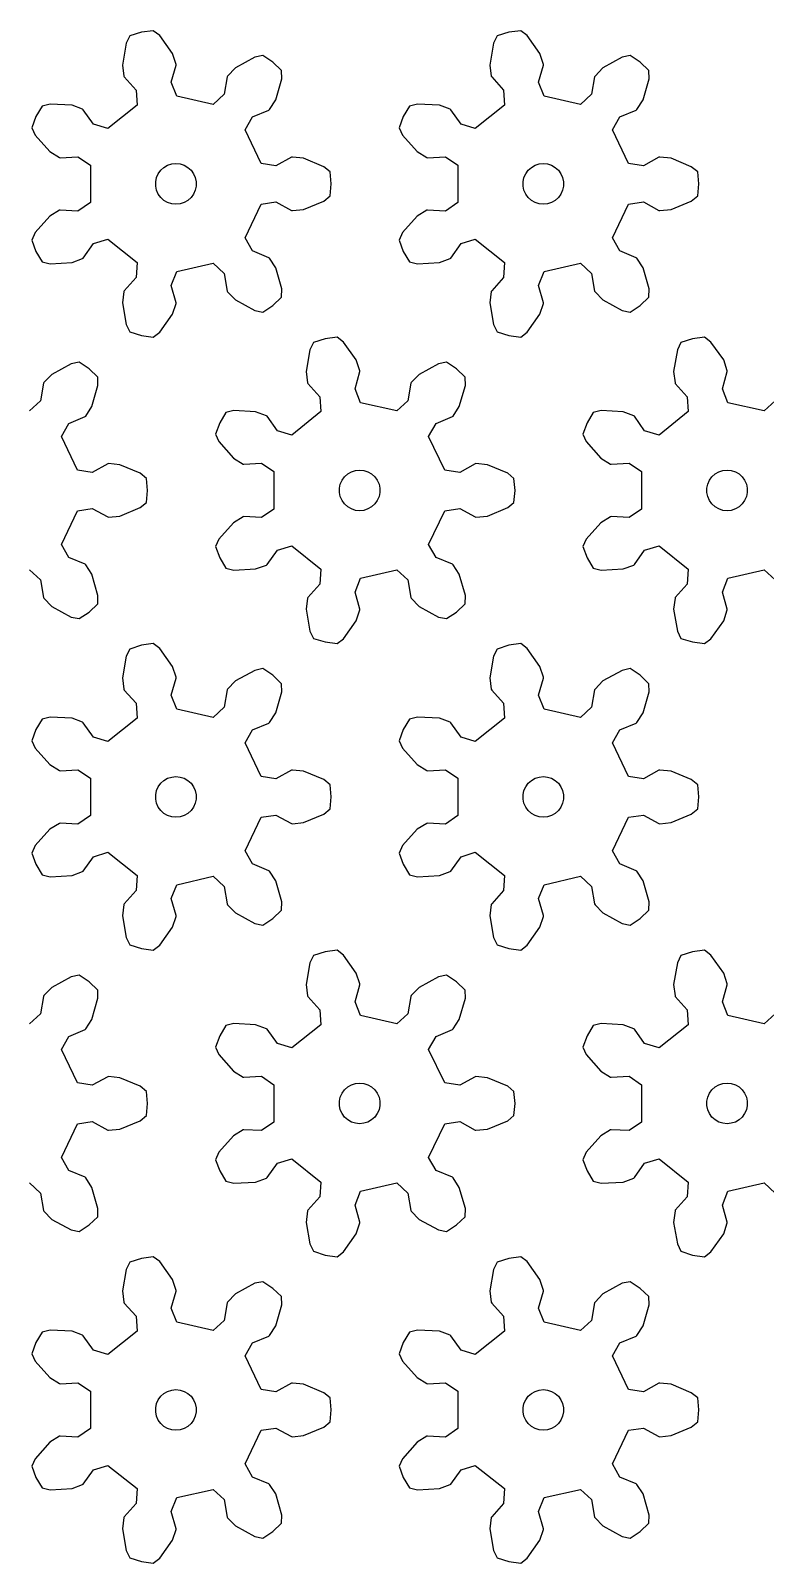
# Model space of a CAD drawing. Extents: x 0 to 212, y 0 to 226.
# Drawn here: x 94.8 to 148.9, y 113 to 225.8 of the extents above; entities that cross this region are included whole.
import ezdxf

# ---------------------------------------------------------------- set-up
doc = ezdxf.new("R2010")
doc.units = 0

msp = doc.modelspace()

# ---------------------------------------------------------------- linework, layer by layer
for p, q in [((103.8, 225.82), (102.92, 225.7)), ((104.28, 225.46), (103.8, 225.82)), ((130.9, 225.82), (130.02, 225.7)), ((131.38, 225.46), (130.9, 225.82)), ((101.8, 224.89), (101.53, 223.29)), ((102.08, 225.43), (101.8, 224.89)), ((102.92, 225.7), (102.08, 225.43)), ((105.22, 224.14), (104.28, 225.46)), ((128.9, 224.89), (128.62, 223.29)), ((129.17, 225.43), (128.9, 224.89)), ((130.02, 225.7), (129.17, 225.43)), ((132.32, 224.14), (131.38, 225.46)), ((105.49, 223.34), (105.22, 224.14)), ((111.28, 223.86), (109.86, 223.08)), ((111.87, 223.98), (111.28, 223.86)), ((112.62, 223.49), (111.87, 223.98)), ((113.26, 222.88), (112.62, 223.49)), ((132.58, 223.34), (132.32, 224.14)), ((138.38, 223.86), (136.96, 223.08)), ((138.97, 223.98), (138.38, 223.86)), ((139.71, 223.49), (138.97, 223.98)), ((140.35, 222.88), (139.71, 223.49)), ((101.53, 223.29), (101.64, 222.46)), ((101.64, 222.46), (101.66, 222.41)), ((101.66, 222.41), (102.53, 221.43)), ((105.13, 222.02), (105.49, 223.28)), ((105.49, 223.28), (105.49, 223.34)), ((109.25, 222.42), (109.03, 221.13)), ((109.28, 222.47), (109.25, 222.42)), ((109.86, 223.08), (109.28, 222.47)), ((113.27, 222.27), (113.26, 222.88)), ((128.62, 223.29), (128.73, 222.46)), ((128.73, 222.46), (128.76, 222.41)), ((128.76, 222.41), (129.63, 221.43)), ((132.22, 222.02), (132.58, 223.28)), ((132.58, 223.28), (132.58, 223.34)), ((136.35, 222.42), (136.13, 221.13)), ((136.38, 222.47), (136.35, 222.42)), ((136.96, 223.08), (136.38, 222.47)), ((140.37, 222.27), (140.35, 222.88)), ((102.53, 221.43), (102.61, 220.33)), ((105.54, 221), (105.13, 222.02)), ((112.83, 220.72), (113.27, 222.27)), ((129.63, 221.43), (129.71, 220.33)), ((132.63, 221), (132.22, 222.02)), ((139.92, 220.72), (140.37, 222.27)), ((95.6, 220.27), (95.15, 219.5)), ((96.19, 220.41), (95.6, 220.27)), ((97.81, 220.33), (96.19, 220.41)), ((98.59, 220.04), (97.81, 220.33)), ((102.61, 220.33), (100.46, 218.61)), ((108.22, 220.38), (105.54, 221)), ((109.03, 221.13), (108.22, 220.38)), ((112.37, 220.01), (112.83, 220.72)), ((122.7, 220.27), (122.24, 219.5)), ((123.28, 220.41), (122.7, 220.27)), ((124.9, 220.33), (123.28, 220.41)), ((125.69, 220.04), (124.9, 220.33)), ((129.71, 220.33), (127.55, 218.61)), ((135.31, 220.38), (132.63, 221)), ((136.13, 221.13), (135.31, 220.38)), ((139.46, 220.01), (139.92, 220.72)), ((95.15, 219.5), (94.84, 218.67)), ((98.64, 220), (98.59, 220.04)), ((99.4, 218.93), (98.64, 220)), ((100.46, 218.61), (99.4, 218.93)), ((110.57, 218.51), (111.11, 219.47)), ((111.11, 219.47), (112.32, 219.97)), ((112.32, 219.97), (112.37, 220.01)), ((122.24, 219.5), (121.93, 218.67)), ((125.74, 220), (125.69, 220.04)), ((126.5, 218.93), (125.74, 220)), ((127.55, 218.61), (126.5, 218.93)), ((137.66, 218.51), (138.21, 219.47)), ((138.21, 219.47), (139.42, 219.97)), ((139.42, 219.97), (139.46, 220.01)), ((94.84, 218.67), (95.09, 218.12)), ((95.09, 218.12), (96.16, 216.91)), ((111.76, 216.03), (110.57, 218.51)), ((121.93, 218.67), (122.18, 218.12)), ((122.18, 218.12), (123.26, 216.91)), ((138.86, 216.03), (137.66, 218.51)), ((96.16, 216.91), (96.88, 216.48)), ((123.26, 216.91), (123.98, 216.48)), ((96.88, 216.48), (96.94, 216.46)), ((96.94, 216.46), (98.24, 216.53)), ((98.24, 216.53), (99.16, 215.91)), ((99.16, 215.91), (99.16, 213.16)), ((104.36, 215.54), (104.59, 215.75)), ((104.59, 215.75), (104.86, 215.9)), ((104.86, 215.9), (105.16, 216)), ((105.16, 216), (105.47, 216.03)), ((105.47, 216.03), (105.78, 216)), ((105.78, 216), (106.08, 215.9)), ((106.08, 215.9), (106.35, 215.75)), ((106.35, 215.75), (106.59, 215.54)), ((112.85, 215.86), (111.76, 216.03)), ((114, 216.49), (112.85, 215.86)), ((114.06, 216.51), (114, 216.49)), ((114.89, 216.43), (114.06, 216.51)), ((116.39, 215.8), (114.89, 216.43)), ((116.85, 215.42), (116.39, 215.8)), ((123.98, 216.48), (124.03, 216.46)), ((124.03, 216.46), (125.34, 216.53)), ((125.34, 216.53), (126.25, 215.91)), ((126.25, 215.91), (126.25, 213.16)), ((131.45, 215.54), (131.69, 215.75)), ((131.69, 215.75), (131.96, 215.9)), ((131.96, 215.9), (132.26, 216)), ((132.26, 216), (132.57, 216.03)), ((132.57, 216.03), (132.88, 216)), ((132.88, 216), (133.18, 215.9)), ((133.18, 215.9), (133.45, 215.75)), ((133.45, 215.75), (133.68, 215.54)), ((139.95, 215.86), (138.86, 216.03)), ((141.09, 216.49), (139.95, 215.86)), ((141.15, 216.51), (141.09, 216.49)), ((141.99, 216.43), (141.15, 216.51)), ((143.48, 215.8), (141.99, 216.43)), ((143.95, 215.42), (143.48, 215.8)), ((103.98, 214.69), (104.05, 215)), ((103.98, 214.37), (103.98, 214.69)), ((104.05, 215), (104.17, 215.28)), ((104.17, 215.28), (104.36, 215.54)), ((106.59, 215.54), (106.77, 215.28)), ((106.77, 215.28), (106.9, 215)), ((106.9, 215), (106.96, 214.69)), ((106.96, 214.69), (106.96, 214.37)), ((116.93, 214.53), (116.85, 215.42)), ((116.85, 213.65), (116.93, 214.53)), ((131.08, 214.69), (131.14, 215)), ((131.08, 214.37), (131.08, 214.69)), ((131.14, 215), (131.27, 215.28)), ((131.27, 215.28), (131.45, 215.54)), ((133.68, 215.54), (133.87, 215.28)), ((133.87, 215.28), (133.99, 215)), ((133.99, 215), (134.06, 214.69)), ((134.06, 214.69), (134.06, 214.37)), ((144.03, 214.53), (143.95, 215.42)), ((143.95, 213.65), (144.03, 214.53)), ((104.05, 214.07), (103.98, 214.37)), ((104.17, 213.78), (104.05, 214.07)), ((104.36, 213.53), (104.17, 213.78)), ((104.59, 213.32), (104.36, 213.53)), ((104.86, 213.16), (104.59, 213.32)), ((106.35, 213.32), (106.08, 213.16)), ((106.59, 213.53), (106.35, 213.32)), ((106.77, 213.78), (106.59, 213.53)), ((106.9, 214.07), (106.77, 213.78)), ((106.96, 214.37), (106.9, 214.07)), ((116.39, 213.26), (116.85, 213.65)), ((131.14, 214.07), (131.08, 214.37)), ((131.27, 213.78), (131.14, 214.07)), ((131.45, 213.53), (131.27, 213.78)), ((131.69, 213.32), (131.45, 213.53)), ((131.96, 213.16), (131.69, 213.32)), ((133.45, 213.32), (133.18, 213.16)), ((133.68, 213.53), (133.45, 213.32)), ((133.87, 213.78), (133.68, 213.53)), ((133.99, 214.07), (133.87, 213.78)), ((134.06, 214.37), (133.99, 214.07)), ((143.48, 213.26), (143.95, 213.65)), ((96.88, 212.59), (96.16, 212.15)), ((96.94, 212.6), (96.88, 212.59)), ((98.24, 212.53), (96.94, 212.6)), ((99.16, 213.16), (98.24, 212.53)), ((105.16, 213.06), (104.86, 213.16)), ((105.47, 213.03), (105.16, 213.06)), ((105.78, 213.06), (105.47, 213.03)), ((106.08, 213.16), (105.78, 213.06)), ((110.57, 210.55), (111.76, 213.03)), ((111.76, 213.03), (112.85, 213.2)), ((112.85, 213.2), (114, 212.57)), ((114, 212.57), (114.06, 212.56)), ((114.06, 212.56), (114.89, 212.64)), ((114.89, 212.64), (116.39, 213.26)), ((123.98, 212.59), (123.26, 212.15)), ((124.03, 212.6), (123.98, 212.59)), ((125.34, 212.53), (124.03, 212.6)), ((126.25, 213.16), (125.34, 212.53)), ((132.26, 213.06), (131.96, 213.16)), ((132.57, 213.03), (132.26, 213.06)), ((132.88, 213.06), (132.57, 213.03)), ((133.18, 213.16), (132.88, 213.06)), ((137.66, 210.55), (138.86, 213.03)), ((138.86, 213.03), (139.95, 213.2)), ((139.95, 213.2), (141.09, 212.57)), ((141.09, 212.57), (141.15, 212.56)), ((141.15, 212.56), (141.99, 212.64)), ((141.99, 212.64), (143.48, 213.26)), ((96.16, 212.15), (95.09, 210.94)), ((123.26, 212.15), (122.18, 210.94)), ((95.09, 210.94), (94.84, 210.39)), ((94.84, 210.39), (95.15, 209.56)), ((98.64, 209.06), (99.4, 210.13)), ((99.4, 210.13), (100.46, 210.45)), ((100.46, 210.45), (102.61, 208.74)), ((111.11, 209.59), (110.57, 210.55)), ((122.18, 210.94), (121.93, 210.39)), ((121.93, 210.39), (122.24, 209.56)), ((125.74, 209.06), (126.5, 210.13)), ((126.5, 210.13), (127.55, 210.45)), ((127.55, 210.45), (129.71, 208.74)), ((138.21, 209.59), (137.66, 210.55)), ((95.15, 209.56), (95.6, 208.8)), ((95.6, 208.8), (96.19, 208.65)), ((97.81, 208.74), (98.59, 209.03)), ((98.59, 209.03), (98.64, 209.06)), ((112.32, 209.09), (111.11, 209.59)), ((112.37, 209.05), (112.32, 209.09)), ((112.83, 208.35), (112.37, 209.05)), ((122.24, 209.56), (122.7, 208.8)), ((122.7, 208.8), (123.28, 208.65)), ((124.9, 208.74), (125.69, 209.03)), ((125.69, 209.03), (125.74, 209.06)), ((139.42, 209.09), (138.21, 209.59)), ((139.46, 209.05), (139.42, 209.09)), ((139.92, 208.35), (139.46, 209.05)), ((96.19, 208.65), (97.81, 208.74)), ((102.61, 208.74), (102.53, 207.63)), ((105.13, 207.04), (105.54, 208.07)), ((105.54, 208.07), (108.22, 208.68)), ((108.22, 208.68), (109.03, 207.93)), ((109.03, 207.93), (109.25, 206.64)), ((113.27, 206.79), (112.83, 208.35)), ((123.28, 208.65), (124.9, 208.74)), ((129.71, 208.74), (129.63, 207.63)), ((132.22, 207.04), (132.63, 208.07)), ((132.63, 208.07), (135.31, 208.68)), ((135.31, 208.68), (136.13, 207.93)), ((136.13, 207.93), (136.35, 206.64)), ((140.37, 206.79), (139.92, 208.35)), ((101.64, 206.6), (101.53, 205.77)), ((101.66, 206.66), (101.64, 206.6)), ((102.53, 207.63), (101.66, 206.66)), ((105.49, 205.78), (105.13, 207.04)), ((109.25, 206.64), (109.28, 206.59)), ((109.28, 206.59), (109.86, 205.99)), ((113.26, 206.19), (113.27, 206.79)), ((128.73, 206.6), (128.62, 205.77)), ((128.76, 206.66), (128.73, 206.6)), ((129.63, 207.63), (128.76, 206.66)), ((132.58, 205.78), (132.22, 207.04)), ((136.35, 206.64), (136.38, 206.59)), ((136.38, 206.59), (136.96, 205.99)), ((140.35, 206.19), (140.37, 206.79)), ((101.53, 205.77), (101.8, 204.17)), ((105.22, 204.93), (105.49, 205.72)), ((105.49, 205.72), (105.49, 205.78)), ((109.86, 205.99), (111.28, 205.21)), ((111.87, 205.08), (112.62, 205.57)), ((112.62, 205.57), (113.26, 206.19)), ((128.62, 205.77), (128.9, 204.17)), ((132.32, 204.93), (132.58, 205.72)), ((132.58, 205.72), (132.58, 205.78)), ((136.96, 205.99), (138.38, 205.21)), ((138.97, 205.08), (139.71, 205.57)), ((139.71, 205.57), (140.35, 206.19)), ((104.28, 203.61), (105.22, 204.93)), ((111.28, 205.21), (111.87, 205.08)), ((131.38, 203.61), (132.32, 204.93)), ((138.38, 205.21), (138.97, 205.08)), ((101.8, 204.17), (102.08, 203.63)), ((102.08, 203.63), (102.92, 203.36)), ((102.92, 203.36), (103.8, 203.24)), ((103.8, 203.24), (104.28, 203.61)), ((117.35, 203.24), (116.47, 203.12)), ((117.83, 202.87), (117.35, 203.24)), ((128.9, 204.17), (129.17, 203.63)), ((129.17, 203.63), (130.02, 203.36)), ((130.02, 203.36), (130.9, 203.24)), ((130.9, 203.24), (131.38, 203.61)), ((144.45, 203.24), (143.57, 203.12)), ((144.93, 202.87), (144.45, 203.24)), ((115.35, 202.31), (115.08, 200.71)), ((115.62, 202.85), (115.35, 202.31)), ((116.47, 203.12), (115.62, 202.85)), ((118.77, 201.56), (117.83, 202.87)), ((142.45, 202.31), (142.17, 200.71)), ((142.72, 202.85), (142.45, 202.31)), ((143.57, 203.12), (142.72, 202.85)), ((145.87, 201.56), (144.93, 202.87)), ((97.74, 201.28), (96.32, 200.5)), ((98.33, 201.4), (97.74, 201.28)), ((99.07, 200.91), (98.33, 201.4)), ((99.71, 200.29), (99.07, 200.91)), ((119.03, 200.76), (118.77, 201.56)), ((124.83, 201.28), (123.41, 200.5)), ((125.42, 201.4), (124.83, 201.28)), ((126.16, 200.91), (125.42, 201.4)), ((126.81, 200.29), (126.16, 200.91)), ((146.13, 200.76), (145.87, 201.56)), ((95.7, 199.84), (95.48, 198.55)), ((95.73, 199.89), (95.7, 199.84)), ((96.32, 200.5), (95.73, 199.89)), ((99.72, 199.69), (99.71, 200.29)), ((115.08, 200.71), (115.18, 199.88)), ((115.18, 199.88), (115.21, 199.82)), ((115.21, 199.82), (116.08, 198.85)), ((118.68, 199.44), (119.04, 200.7)), ((119.04, 200.7), (119.03, 200.76)), ((122.8, 199.84), (122.58, 198.55)), ((122.83, 199.89), (122.8, 199.84)), ((123.41, 200.5), (122.83, 199.89)), ((126.82, 199.69), (126.81, 200.29)), ((142.17, 200.71), (142.28, 199.88)), ((142.28, 199.88), (142.3, 199.82)), ((142.3, 199.82), (143.17, 198.85)), ((145.77, 199.44), (146.13, 200.7)), ((146.13, 200.7), (146.13, 200.76)), ((99.28, 198.13), (99.72, 199.69)), ((116.08, 198.85), (116.16, 197.75)), ((119.08, 198.41), (118.68, 199.44)), ((126.37, 198.13), (126.82, 199.69)), ((143.17, 198.85), (143.25, 197.75)), ((146.18, 198.41), (145.77, 199.44)), ((95.48, 198.55), (94.67, 197.8)), ((98.82, 197.43), (99.28, 198.13)), ((109.15, 197.68), (108.7, 196.92)), ((109.74, 197.83), (109.15, 197.68)), ((111.35, 197.74), (109.74, 197.83)), ((112.14, 197.45), (111.35, 197.74)), ((116.16, 197.75), (114.01, 196.03)), ((121.77, 197.8), (119.08, 198.41)), ((122.58, 198.55), (121.77, 197.8)), ((125.92, 197.43), (126.37, 198.13)), ((136.25, 197.68), (135.79, 196.92)), ((136.83, 197.83), (136.25, 197.68)), ((138.45, 197.74), (136.83, 197.83)), ((139.24, 197.45), (138.45, 197.74)), ((143.25, 197.75), (141.1, 196.03)), ((148.86, 197.8), (146.18, 198.41)), ((149.67, 198.55), (148.86, 197.8)), ((97.02, 195.93), (97.57, 196.89)), ((97.57, 196.89), (98.77, 197.39)), ((98.77, 197.39), (98.82, 197.43)), ((108.7, 196.92), (108.38, 196.09)), ((112.19, 197.42), (112.14, 197.45)), ((112.95, 196.35), (112.19, 197.42)), ((124.11, 195.93), (124.66, 196.89)), ((124.66, 196.89), (125.87, 197.39)), ((125.87, 197.39), (125.92, 197.43)), ((135.79, 196.92), (135.48, 196.09)), ((139.29, 197.42), (139.24, 197.45)), ((140.04, 196.35), (139.29, 197.42)), ((98.21, 193.45), (97.02, 195.93)), ((108.38, 196.09), (108.63, 195.54)), ((108.63, 195.54), (109.71, 194.33)), ((114.01, 196.03), (112.95, 196.35)), ((125.31, 193.45), (124.11, 195.93)), ((135.48, 196.09), (135.73, 195.54)), ((135.73, 195.54), (136.81, 194.33)), ((141.1, 196.03), (140.04, 196.35)), ((109.71, 194.33), (110.43, 193.89)), ((136.81, 194.33), (137.52, 193.89)), ((99.3, 193.28), (98.21, 193.45)), ((100.45, 193.91), (99.3, 193.28)), ((100.51, 193.92), (100.45, 193.91)), ((101.34, 193.84), (100.51, 193.92)), ((102.84, 193.22), (101.34, 193.84)), ((103.3, 192.83), (102.84, 193.22)), ((110.43, 193.89), (110.49, 193.88)), ((110.49, 193.88), (111.79, 193.95)), ((111.79, 193.95), (112.7, 193.33)), ((112.7, 193.33), (112.7, 190.57)), ((117.9, 192.95), (118.14, 193.16)), ((118.14, 193.16), (118.41, 193.32)), ((118.41, 193.32), (118.71, 193.42)), ((118.71, 193.42), (119.02, 193.45)), ((119.02, 193.45), (119.33, 193.42)), ((119.33, 193.42), (119.63, 193.32)), ((119.63, 193.32), (119.9, 193.16)), ((119.9, 193.16), (120.13, 192.95)), ((126.4, 193.28), (125.31, 193.45)), ((127.55, 193.91), (126.4, 193.28)), ((127.6, 193.92), (127.55, 193.91)), ((128.44, 193.84), (127.6, 193.92)), ((129.94, 193.22), (128.44, 193.84)), ((130.4, 192.83), (129.94, 193.22)), ((137.52, 193.89), (137.58, 193.88)), ((137.58, 193.88), (138.89, 193.95)), ((138.89, 193.95), (139.8, 193.33)), ((139.8, 193.33), (139.8, 190.57)), ((145, 192.95), (145.23, 193.16)), ((145.23, 193.16), (145.51, 193.32)), ((145.51, 193.32), (145.8, 193.42)), ((145.8, 193.42), (146.12, 193.45)), ((146.12, 193.45), (146.43, 193.42)), ((146.43, 193.42), (146.73, 193.32)), ((146.73, 193.32), (147, 193.16)), ((147, 193.16), (147.23, 192.95)), ((103.38, 191.95), (103.3, 192.83)), ((103.3, 191.06), (103.38, 191.95)), ((117.53, 192.11), (117.59, 192.41)), ((117.53, 191.79), (117.53, 192.11)), ((117.59, 192.41), (117.72, 192.7)), ((117.72, 192.7), (117.9, 192.95)), ((120.13, 192.95), (120.32, 192.7)), ((120.32, 192.7), (120.45, 192.41)), ((120.45, 192.41), (120.51, 192.11)), ((120.51, 192.11), (120.51, 191.79)), ((130.48, 191.95), (130.4, 192.83)), ((130.4, 191.06), (130.48, 191.95)), ((144.62, 192.11), (144.69, 192.41)), ((144.62, 191.79), (144.62, 192.11)), ((144.69, 192.41), (144.82, 192.7)), ((144.82, 192.7), (145, 192.95)), ((147.23, 192.95), (147.41, 192.7)), ((147.41, 192.7), (147.54, 192.41)), ((147.54, 192.41), (147.61, 192.11)), ((147.61, 192.11), (147.61, 191.79)), ((102.84, 190.68), (103.3, 191.06)), ((117.59, 191.49), (117.53, 191.79)), ((117.72, 191.2), (117.59, 191.49)), ((117.9, 190.95), (117.72, 191.2)), ((118.14, 190.74), (117.9, 190.95)), ((118.41, 190.58), (118.14, 190.74)), ((119.9, 190.74), (119.63, 190.58)), ((120.13, 190.95), (119.9, 190.74)), ((120.32, 191.2), (120.13, 190.95)), ((120.45, 191.49), (120.32, 191.2)), ((120.51, 191.79), (120.45, 191.49)), ((129.94, 190.68), (130.4, 191.06)), ((144.69, 191.49), (144.62, 191.79)), ((144.82, 191.2), (144.69, 191.49)), ((145, 190.95), (144.82, 191.2)), ((145.23, 190.74), (145, 190.95)), ((145.51, 190.58), (145.23, 190.74)), ((147, 190.74), (146.73, 190.58)), ((147.23, 190.95), (147, 190.74)), ((147.41, 191.2), (147.23, 190.95)), ((147.54, 191.49), (147.41, 191.2)), ((147.61, 191.79), (147.54, 191.49)), ((97.02, 187.97), (98.21, 190.45)), ((98.21, 190.45), (99.3, 190.62)), ((99.3, 190.62), (100.45, 189.99)), ((100.45, 189.99), (100.51, 189.97)), ((100.51, 189.97), (101.34, 190.05)), ((101.34, 190.05), (102.84, 190.68)), ((110.43, 190), (109.71, 189.57)), ((110.49, 190.02), (110.43, 190)), ((111.79, 189.95), (110.49, 190.02)), ((112.7, 190.57), (111.79, 189.95)), ((118.71, 190.48), (118.41, 190.58)), ((119.02, 190.45), (118.71, 190.48)), ((119.33, 190.48), (119.02, 190.45)), ((119.63, 190.58), (119.33, 190.48)), ((124.11, 187.97), (125.31, 190.45)), ((125.31, 190.45), (126.4, 190.62)), ((126.4, 190.62), (127.55, 189.99)), ((127.55, 189.99), (127.6, 189.97)), ((127.6, 189.97), (128.44, 190.05)), ((128.44, 190.05), (129.94, 190.68)), ((137.52, 190), (136.81, 189.57)), ((137.58, 190.02), (137.52, 190)), ((138.89, 189.95), (137.58, 190.02)), ((139.8, 190.57), (138.89, 189.95)), ((145.8, 190.48), (145.51, 190.58)), ((146.12, 190.45), (145.8, 190.48)), ((146.43, 190.48), (146.12, 190.45)), ((146.73, 190.58), (146.43, 190.48)), ((109.71, 189.57), (108.63, 188.36)), ((136.81, 189.57), (135.73, 188.36)), ((97.57, 187.01), (97.02, 187.97)), ((108.63, 188.36), (108.38, 187.81)), ((108.38, 187.81), (108.7, 186.98)), ((112.19, 186.48), (112.95, 187.55)), ((112.95, 187.55), (114.01, 187.87)), ((114.01, 187.87), (116.16, 186.15)), ((124.66, 187.01), (124.11, 187.97)), ((135.73, 188.36), (135.48, 187.81)), ((135.48, 187.81), (135.79, 186.98)), ((139.29, 186.48), (140.04, 187.55)), ((140.04, 187.55), (141.1, 187.87)), ((141.1, 187.87), (143.25, 186.15)), ((98.77, 186.51), (97.57, 187.01)), ((98.82, 186.47), (98.77, 186.51)), ((99.28, 185.77), (98.82, 186.47)), ((108.7, 186.98), (109.15, 186.21)), ((109.15, 186.21), (109.74, 186.07)), ((111.35, 186.16), (112.14, 186.45)), ((112.14, 186.45), (112.19, 186.48)), ((125.87, 186.51), (124.66, 187.01)), ((125.92, 186.47), (125.87, 186.51)), ((126.37, 185.77), (125.92, 186.47)), ((135.79, 186.98), (136.25, 186.21)), ((136.25, 186.21), (136.83, 186.07)), ((138.45, 186.16), (139.24, 186.45)), ((139.24, 186.45), (139.29, 186.48)), ((94.67, 186.1), (95.48, 185.35)), ((95.48, 185.35), (95.7, 184.06)), ((99.72, 184.21), (99.28, 185.77)), ((109.74, 186.07), (111.35, 186.16)), ((116.16, 186.15), (116.08, 185.05)), ((118.68, 184.46), (119.08, 185.49)), ((119.08, 185.49), (121.77, 186.1)), ((121.77, 186.1), (122.58, 185.35)), ((122.58, 185.35), (122.8, 184.06)), ((126.82, 184.21), (126.37, 185.77)), ((136.83, 186.07), (138.45, 186.16)), ((143.25, 186.15), (143.17, 185.05)), ((145.77, 184.46), (146.18, 185.49)), ((146.18, 185.49), (148.86, 186.1)), ((148.86, 186.1), (149.67, 185.35)), ((95.7, 184.06), (95.73, 184.01)), ((95.73, 184.01), (96.32, 183.4)), ((99.71, 183.6), (99.72, 184.21)), ((115.18, 184.02), (115.08, 183.19)), ((115.21, 184.07), (115.18, 184.02)), ((116.08, 185.05), (115.21, 184.07)), ((119.04, 183.2), (118.68, 184.46)), ((122.8, 184.06), (122.83, 184.01)), ((122.83, 184.01), (123.41, 183.4)), ((126.81, 183.6), (126.82, 184.21)), ((142.28, 184.02), (142.17, 183.19)), ((142.3, 184.07), (142.28, 184.02)), ((143.17, 185.05), (142.3, 184.07)), ((146.13, 183.2), (145.77, 184.46)), ((96.32, 183.4), (97.74, 182.62)), ((98.33, 182.5), (99.07, 182.99)), ((99.07, 182.99), (99.71, 183.6)), ((115.08, 183.19), (115.35, 181.59)), ((118.77, 182.34), (119.03, 183.14)), ((119.03, 183.14), (119.04, 183.2)), ((123.41, 183.4), (124.83, 182.62)), ((125.42, 182.5), (126.16, 182.99)), ((126.16, 182.99), (126.81, 183.6)), ((142.17, 183.19), (142.45, 181.59)), ((145.87, 182.34), (146.13, 183.14)), ((146.13, 183.14), (146.13, 183.2)), ((97.74, 182.62), (98.33, 182.5)), ((117.83, 181.02), (118.77, 182.34)), ((124.83, 182.62), (125.42, 182.5)), ((144.93, 181.02), (145.87, 182.34)), ((103.8, 180.66), (102.92, 180.54)), ((104.28, 180.29), (103.8, 180.66)), ((115.35, 181.59), (115.62, 181.05)), ((115.62, 181.05), (116.47, 180.78)), ((116.47, 180.78), (117.35, 180.66)), ((117.35, 180.66), (117.83, 181.02)), ((130.9, 180.66), (130.02, 180.54)), ((131.38, 180.29), (130.9, 180.66)), ((142.45, 181.59), (142.72, 181.05)), ((142.72, 181.05), (143.57, 180.78)), ((143.57, 180.78), (144.45, 180.66)), ((144.45, 180.66), (144.93, 181.02)), ((101.8, 179.73), (101.53, 178.13)), ((102.08, 180.26), (101.8, 179.73)), ((102.92, 180.54), (102.08, 180.26)), ((105.22, 178.97), (104.28, 180.29)), ((128.9, 179.73), (128.62, 178.13)), ((129.17, 180.26), (128.9, 179.73)), ((130.02, 180.54), (129.17, 180.26)), ((132.32, 178.97), (131.38, 180.29)), ((105.49, 178.18), (105.22, 178.97)), ((111.28, 178.69), (109.86, 177.91)), ((111.87, 178.82), (111.28, 178.69)), ((112.62, 178.33), (111.87, 178.82)), ((113.26, 177.71), (112.62, 178.33)), ((132.58, 178.18), (132.32, 178.97)), ((138.38, 178.69), (136.96, 177.91)), ((138.97, 178.82), (138.38, 178.69)), ((139.71, 178.33), (138.97, 178.82)), ((140.35, 177.71), (139.71, 178.33)), ((101.53, 178.13), (101.64, 177.3)), ((101.64, 177.3), (101.66, 177.24)), ((101.66, 177.24), (102.53, 176.27)), ((105.13, 176.86), (105.49, 178.12)), ((105.49, 178.12), (105.49, 178.18)), ((109.25, 177.26), (109.03, 175.97)), ((109.28, 177.31), (109.25, 177.26)), ((109.86, 177.91), (109.28, 177.31)), ((113.27, 177.11), (113.26, 177.71)), ((128.62, 178.13), (128.73, 177.3)), ((128.73, 177.3), (128.76, 177.24)), ((128.76, 177.24), (129.63, 176.27)), ((132.22, 176.86), (132.58, 178.12)), ((132.58, 178.12), (132.58, 178.18)), ((136.35, 177.26), (136.13, 175.97)), ((136.38, 177.31), (136.35, 177.26)), ((136.96, 177.91), (136.38, 177.31)), ((140.37, 177.11), (140.35, 177.71)), ((102.53, 176.27), (102.61, 175.16)), ((105.54, 175.83), (105.13, 176.86)), ((112.83, 175.55), (113.27, 177.11)), ((129.63, 176.27), (129.71, 175.16)), ((132.63, 175.83), (132.22, 176.86)), ((139.92, 175.55), (140.37, 177.11)), ((95.6, 175.1), (95.15, 174.34)), ((96.19, 175.25), (95.6, 175.1)), ((97.81, 175.16), (96.19, 175.25)), ((98.59, 174.87), (97.81, 175.16)), ((102.61, 175.16), (100.46, 173.45)), ((108.22, 175.22), (105.54, 175.83)), ((109.03, 175.97), (108.22, 175.22)), ((112.37, 174.85), (112.83, 175.55)), ((122.7, 175.1), (122.24, 174.34)), ((123.28, 175.25), (122.7, 175.1)), ((124.9, 175.16), (123.28, 175.25)), ((125.69, 174.87), (124.9, 175.16)), ((129.71, 175.16), (127.55, 173.45)), ((135.31, 175.22), (132.63, 175.83)), ((136.13, 175.97), (135.31, 175.22)), ((139.46, 174.85), (139.92, 175.55)), ((95.15, 174.34), (94.84, 173.51)), ((98.64, 174.83), (98.59, 174.87)), ((99.4, 173.77), (98.64, 174.83)), ((110.57, 173.35), (111.11, 174.31)), ((111.11, 174.31), (112.32, 174.81)), ((112.32, 174.81), (112.37, 174.85)), ((122.24, 174.34), (121.93, 173.51)), ((125.74, 174.83), (125.69, 174.87)), ((126.5, 173.77), (125.74, 174.83)), ((137.66, 173.35), (138.21, 174.31)), ((138.21, 174.31), (139.42, 174.81)), ((139.42, 174.81), (139.46, 174.85)), ((94.84, 173.51), (95.09, 172.96)), ((95.09, 172.96), (96.16, 171.75)), ((100.46, 173.45), (99.4, 173.77)), ((111.76, 170.87), (110.57, 173.35)), ((121.93, 173.51), (122.18, 172.96)), ((122.18, 172.96), (123.26, 171.75)), ((127.55, 173.45), (126.5, 173.77)), ((138.86, 170.87), (137.66, 173.35)), ((96.16, 171.75), (96.88, 171.31)), ((123.26, 171.75), (123.98, 171.31)), ((96.88, 171.31), (96.94, 171.3)), ((96.94, 171.3), (98.24, 171.37)), ((98.24, 171.37), (99.16, 170.74)), ((99.16, 170.74), (99.16, 167.99)), ((104.36, 170.37), (104.59, 170.58)), ((104.59, 170.58), (104.86, 170.74)), ((104.86, 170.74), (105.16, 170.83)), ((105.16, 170.83), (105.47, 170.87)), ((105.47, 170.87), (105.78, 170.83)), ((105.78, 170.83), (106.08, 170.74)), ((106.08, 170.74), (106.35, 170.58)), ((106.35, 170.58), (106.59, 170.37)), ((112.85, 170.7), (111.76, 170.87)), ((114, 171.33), (112.85, 170.7)), ((114.06, 171.34), (114, 171.33)), ((114.89, 171.26), (114.06, 171.34)), ((116.39, 170.64), (114.89, 171.26)), ((116.85, 170.25), (116.39, 170.64)), ((123.98, 171.31), (124.03, 171.3)), ((124.03, 171.3), (125.34, 171.37)), ((125.34, 171.37), (126.25, 170.74)), ((126.25, 170.74), (126.25, 167.99)), ((131.45, 170.37), (131.69, 170.58)), ((131.69, 170.58), (131.96, 170.74)), ((131.96, 170.74), (132.26, 170.83)), ((132.26, 170.83), (132.57, 170.87)), ((132.57, 170.87), (132.88, 170.83)), ((132.88, 170.83), (133.18, 170.74)), ((133.18, 170.74), (133.45, 170.58)), ((133.45, 170.58), (133.68, 170.37)), ((139.95, 170.7), (138.86, 170.87)), ((141.09, 171.33), (139.95, 170.7)), ((141.15, 171.34), (141.09, 171.33)), ((141.99, 171.26), (141.15, 171.34)), ((143.48, 170.64), (141.99, 171.26)), ((143.95, 170.25), (143.48, 170.64)), ((103.98, 169.52), (104.05, 169.83)), ((103.98, 169.21), (103.98, 169.52)), ((104.05, 169.83), (104.17, 170.12)), ((104.17, 170.12), (104.36, 170.37)), ((106.59, 170.37), (106.77, 170.12)), ((106.77, 170.12), (106.9, 169.83)), ((106.9, 169.83), (106.96, 169.52)), ((106.96, 169.52), (106.96, 169.21)), ((116.93, 169.37), (116.85, 170.25)), ((116.85, 168.48), (116.93, 169.37)), ((131.08, 169.52), (131.14, 169.83)), ((131.08, 169.21), (131.08, 169.52)), ((131.14, 169.83), (131.27, 170.12)), ((131.27, 170.12), (131.45, 170.37)), ((133.68, 170.37), (133.87, 170.12)), ((133.87, 170.12), (133.99, 169.83)), ((133.99, 169.83), (134.06, 169.52)), ((134.06, 169.52), (134.06, 169.21)), ((144.03, 169.37), (143.95, 170.25)), ((143.95, 168.48), (144.03, 169.37)), ((104.05, 168.9), (103.98, 169.21)), ((104.17, 168.62), (104.05, 168.9)), ((104.36, 168.36), (104.17, 168.62)), ((104.59, 168.15), (104.36, 168.36)), ((104.86, 168), (104.59, 168.15)), ((106.35, 168.15), (106.08, 168)), ((106.59, 168.36), (106.35, 168.15)), ((106.77, 168.62), (106.59, 168.36)), ((106.9, 168.9), (106.77, 168.62)), ((106.96, 169.21), (106.9, 168.9)), ((116.39, 168.1), (116.85, 168.48)), ((131.14, 168.9), (131.08, 169.21)), ((131.27, 168.62), (131.14, 168.9)), ((131.45, 168.36), (131.27, 168.62)), ((131.69, 168.15), (131.45, 168.36)), ((131.96, 168), (131.69, 168.15)), ((133.45, 168.15), (133.18, 168)), ((133.68, 168.36), (133.45, 168.15)), ((133.87, 168.62), (133.68, 168.36)), ((133.99, 168.9), (133.87, 168.62)), ((134.06, 169.21), (133.99, 168.9)), ((143.48, 168.1), (143.95, 168.48)), ((96.88, 167.42), (96.16, 166.99)), ((96.94, 167.44), (96.88, 167.42)), ((98.24, 167.37), (96.94, 167.44)), ((99.16, 167.99), (98.24, 167.37)), ((105.16, 167.9), (104.86, 168)), ((105.47, 167.87), (105.16, 167.9)), ((105.78, 167.9), (105.47, 167.87)), ((106.08, 168), (105.78, 167.9)), ((110.57, 165.39), (111.76, 167.87)), ((111.76, 167.87), (112.85, 168.03)), ((112.85, 168.03), (114, 167.4)), ((114, 167.4), (114.06, 167.39)), ((114.06, 167.39), (114.89, 167.47)), ((114.89, 167.47), (116.39, 168.1)), ((123.98, 167.42), (123.26, 166.99)), ((124.03, 167.44), (123.98, 167.42)), ((125.34, 167.37), (124.03, 167.44)), ((126.25, 167.99), (125.34, 167.37)), ((132.26, 167.9), (131.96, 168)), ((132.57, 167.87), (132.26, 167.9)), ((132.88, 167.9), (132.57, 167.87)), ((133.18, 168), (132.88, 167.9)), ((137.66, 165.39), (138.86, 167.87)), ((138.86, 167.87), (139.95, 168.03)), ((139.95, 168.03), (141.09, 167.4)), ((141.09, 167.4), (141.15, 167.39)), ((141.15, 167.39), (141.99, 167.47)), ((141.99, 167.47), (143.48, 168.1)), ((96.16, 166.99), (95.09, 165.78)), ((123.26, 166.99), (122.18, 165.78)), ((95.09, 165.78), (94.84, 165.23)), ((94.84, 165.23), (95.15, 164.4)), ((98.64, 163.9), (99.4, 164.96)), ((99.4, 164.96), (100.46, 165.29)), ((100.46, 165.29), (102.61, 163.57)), ((111.11, 164.43), (110.57, 165.39)), ((122.18, 165.78), (121.93, 165.23)), ((121.93, 165.23), (122.24, 164.4)), ((125.74, 163.9), (126.5, 164.96)), ((126.5, 164.96), (127.55, 165.29)), ((127.55, 165.29), (129.71, 163.57)), ((138.21, 164.43), (137.66, 165.39)), ((95.15, 164.4), (95.6, 163.63)), ((97.81, 163.57), (98.59, 163.86)), ((98.59, 163.86), (98.64, 163.9)), ((112.32, 163.93), (111.11, 164.43)), ((112.37, 163.89), (112.32, 163.93)), ((112.83, 163.18), (112.37, 163.89)), ((122.24, 164.4), (122.7, 163.63)), ((124.9, 163.57), (125.69, 163.86)), ((125.69, 163.86), (125.74, 163.9)), ((139.42, 163.93), (138.21, 164.43)), ((139.46, 163.89), (139.42, 163.93)), ((139.92, 163.18), (139.46, 163.89)), ((95.6, 163.63), (96.19, 163.49)), ((96.19, 163.49), (97.81, 163.57)), ((102.61, 163.57), (102.53, 162.47)), ((105.13, 161.88), (105.54, 162.9)), ((105.54, 162.9), (108.22, 163.52)), ((108.22, 163.52), (109.03, 162.77)), ((109.03, 162.77), (109.25, 161.48)), ((113.27, 161.63), (112.83, 163.18)), ((122.7, 163.63), (123.28, 163.49)), ((123.28, 163.49), (124.9, 163.57)), ((129.71, 163.57), (129.63, 162.47)), ((132.22, 161.88), (132.63, 162.9)), ((132.63, 162.9), (135.31, 163.52)), ((135.31, 163.52), (136.13, 162.77)), ((136.13, 162.77), (136.35, 161.48)), ((140.37, 161.63), (139.92, 163.18)), ((101.64, 161.44), (101.53, 160.6)), ((101.66, 161.49), (101.64, 161.44)), ((102.53, 162.47), (101.66, 161.49)), ((105.49, 160.62), (105.13, 161.88)), ((109.25, 161.48), (109.28, 161.42)), ((109.28, 161.42), (109.86, 160.82)), ((113.26, 161.02), (113.27, 161.63)), ((128.73, 161.44), (128.62, 160.6)), ((128.76, 161.49), (128.73, 161.44)), ((129.63, 162.47), (128.76, 161.49)), ((132.58, 160.62), (132.22, 161.88)), ((136.35, 161.48), (136.38, 161.42)), ((136.38, 161.42), (136.96, 160.82)), ((140.35, 161.02), (140.37, 161.63)), ((101.53, 160.6), (101.8, 159.01)), ((105.22, 159.76), (105.49, 160.56)), ((105.49, 160.56), (105.49, 160.62)), ((109.86, 160.82), (111.28, 160.04)), ((111.87, 159.92), (112.62, 160.41)), ((112.62, 160.41), (113.26, 161.02)), ((128.62, 160.6), (128.9, 159.01)), ((132.32, 159.76), (132.58, 160.56)), ((132.58, 160.56), (132.58, 160.62)), ((136.96, 160.82), (138.38, 160.04)), ((138.97, 159.92), (139.71, 160.41)), ((139.71, 160.41), (140.35, 161.02)), ((104.28, 158.44), (105.22, 159.76)), ((111.28, 160.04), (111.87, 159.92)), ((131.38, 158.44), (132.32, 159.76)), ((138.38, 160.04), (138.97, 159.92)), ((101.8, 159.01), (102.08, 158.47)), ((102.08, 158.47), (102.92, 158.2)), ((102.92, 158.2), (103.8, 158.08)), ((103.8, 158.08), (104.28, 158.44)), ((117.35, 158.08), (116.47, 157.96)), ((117.83, 157.71), (117.35, 158.08)), ((128.9, 159.01), (129.17, 158.47)), ((129.17, 158.47), (130.02, 158.2)), ((130.02, 158.2), (130.9, 158.08)), ((130.9, 158.08), (131.38, 158.44)), ((144.45, 158.08), (143.57, 157.96)), ((144.93, 157.71), (144.45, 158.08)), ((115.35, 157.14), (115.08, 155.55)), ((115.62, 157.68), (115.35, 157.14)), ((116.47, 157.96), (115.62, 157.68)), ((118.77, 156.39), (117.83, 157.71)), ((142.45, 157.14), (142.17, 155.55)), ((142.72, 157.68), (142.45, 157.14)), ((143.57, 157.96), (142.72, 157.68)), ((145.87, 156.39), (144.93, 157.71)), ((97.74, 156.11), (96.32, 155.33)), ((98.33, 156.23), (97.74, 156.11)), ((99.07, 155.74), (98.33, 156.23)), ((99.71, 155.13), (99.07, 155.74)), ((119.03, 155.59), (118.77, 156.39)), ((124.83, 156.11), (123.41, 155.33)), ((125.42, 156.23), (124.83, 156.11)), ((126.16, 155.74), (125.42, 156.23)), ((126.81, 155.13), (126.16, 155.74)), ((146.13, 155.59), (145.87, 156.39)), ((95.7, 154.67), (95.48, 153.39)), ((95.73, 154.73), (95.7, 154.67)), ((96.32, 155.33), (95.73, 154.73)), ((99.72, 154.53), (99.71, 155.13)), ((115.08, 155.55), (115.18, 154.71)), ((115.18, 154.71), (115.21, 154.66)), ((115.21, 154.66), (116.08, 153.68)), ((118.68, 154.28), (119.04, 155.53)), ((119.04, 155.53), (119.03, 155.59)), ((122.8, 154.67), (122.58, 153.39)), ((122.83, 154.73), (122.8, 154.67)), ((123.41, 155.33), (122.83, 154.73)), ((126.82, 154.53), (126.81, 155.13)), ((142.17, 155.55), (142.28, 154.71)), ((142.28, 154.71), (142.3, 154.66)), ((142.3, 154.66), (143.17, 153.68)), ((145.77, 154.28), (146.13, 155.53)), ((146.13, 155.53), (146.13, 155.59)), ((99.28, 152.97), (99.72, 154.53)), ((116.08, 153.68), (116.16, 152.58)), ((119.08, 153.25), (118.68, 154.28)), ((126.37, 152.97), (126.82, 154.53)), ((143.17, 153.68), (143.25, 152.58)), ((146.18, 153.25), (145.77, 154.28)), ((95.48, 153.39), (94.67, 152.64)), ((98.82, 152.27), (99.28, 152.97)), ((109.15, 152.52), (108.7, 151.76)), ((109.74, 152.67), (109.15, 152.52)), ((111.35, 152.58), (109.74, 152.67)), ((112.14, 152.29), (111.35, 152.58)), ((116.16, 152.58), (114.01, 150.87)), ((121.77, 152.64), (119.08, 153.25)), ((122.58, 153.39), (121.77, 152.64)), ((125.92, 152.27), (126.37, 152.97)), ((136.25, 152.52), (135.79, 151.76)), ((136.83, 152.67), (136.25, 152.52)), ((138.45, 152.58), (136.83, 152.67)), ((139.24, 152.29), (138.45, 152.58)), ((143.25, 152.58), (141.1, 150.87)), ((148.86, 152.64), (146.18, 153.25)), ((149.67, 153.39), (148.86, 152.64)), ((97.02, 150.76), (97.57, 151.72)), ((97.57, 151.72), (98.77, 152.23)), ((98.77, 152.23), (98.82, 152.27)), ((108.7, 151.76), (108.38, 150.92)), ((112.19, 152.25), (112.14, 152.29)), ((112.95, 151.19), (112.19, 152.25)), ((124.11, 150.76), (124.66, 151.72)), ((124.66, 151.72), (125.87, 152.23)), ((125.87, 152.23), (125.92, 152.27)), ((135.79, 151.76), (135.48, 150.92)), ((139.29, 152.25), (139.24, 152.29)), ((140.04, 151.19), (139.29, 152.25)), ((98.21, 148.29), (97.02, 150.76)), ((108.38, 150.92), (108.63, 150.38)), ((108.63, 150.38), (109.71, 149.17)), ((114.01, 150.87), (112.95, 151.19)), ((125.31, 148.29), (124.11, 150.76)), ((135.48, 150.92), (135.73, 150.38)), ((135.73, 150.38), (136.81, 149.17)), ((141.1, 150.87), (140.04, 151.19)), ((109.71, 149.17), (110.43, 148.73)), ((136.81, 149.17), (137.52, 148.73)), ((99.3, 148.12), (98.21, 148.29)), ((100.45, 148.75), (99.3, 148.12)), ((100.51, 148.76), (100.45, 148.75)), ((101.34, 148.68), (100.51, 148.76)), ((102.84, 148.06), (101.34, 148.68)), ((103.3, 147.67), (102.84, 148.06)), ((110.43, 148.73), (110.49, 148.72)), ((110.49, 148.72), (111.79, 148.79)), ((111.79, 148.79), (112.7, 148.16)), ((112.7, 148.16), (112.7, 145.41)), ((117.9, 147.79), (118.14, 148)), ((118.14, 148), (118.41, 148.16)), ((118.41, 148.16), (118.71, 148.25)), ((118.71, 148.25), (119.02, 148.28)), ((119.02, 148.28), (119.33, 148.25)), ((119.33, 148.25), (119.63, 148.16)), ((119.63, 148.16), (119.9, 148)), ((119.9, 148), (120.13, 147.79)), ((126.4, 148.12), (125.31, 148.29)), ((127.55, 148.75), (126.4, 148.12)), ((127.6, 148.76), (127.55, 148.75)), ((128.44, 148.68), (127.6, 148.76)), ((129.94, 148.06), (128.44, 148.68)), ((130.4, 147.67), (129.94, 148.06)), ((137.52, 148.73), (137.58, 148.72)), ((137.58, 148.72), (138.89, 148.79)), ((138.89, 148.79), (139.8, 148.16)), ((139.8, 148.16), (139.8, 145.41)), ((145, 147.79), (145.23, 148)), ((145.23, 148), (145.51, 148.16)), ((145.51, 148.16), (145.8, 148.25)), ((145.8, 148.25), (146.12, 148.28)), ((146.12, 148.28), (146.43, 148.25)), ((146.43, 148.25), (146.73, 148.16)), ((146.73, 148.16), (147, 148)), ((147, 148), (147.23, 147.79)), ((103.38, 146.78), (103.3, 147.67)), ((103.3, 145.9), (103.38, 146.78)), ((117.53, 146.94), (117.59, 147.25)), ((117.53, 146.63), (117.53, 146.94)), ((117.59, 147.25), (117.72, 147.53)), ((117.72, 147.53), (117.9, 147.79)), ((120.13, 147.79), (120.32, 147.53)), ((120.32, 147.53), (120.45, 147.25)), ((120.45, 147.25), (120.51, 146.94)), ((120.51, 146.94), (120.51, 146.63)), ((130.48, 146.78), (130.4, 147.67)), ((130.4, 145.9), (130.48, 146.78)), ((144.62, 146.94), (144.69, 147.25)), ((144.62, 146.63), (144.62, 146.94)), ((144.69, 147.25), (144.82, 147.53)), ((144.82, 147.53), (145, 147.79)), ((147.23, 147.79), (147.41, 147.53)), ((147.41, 147.53), (147.54, 147.25)), ((147.54, 147.25), (147.61, 146.94)), ((147.61, 146.94), (147.61, 146.63)), ((102.84, 145.51), (103.3, 145.9)), ((117.59, 146.32), (117.53, 146.63)), ((117.72, 146.03), (117.59, 146.32)), ((117.9, 145.78), (117.72, 146.03)), ((118.14, 145.57), (117.9, 145.78)), ((120.13, 145.78), (119.9, 145.57)), ((120.32, 146.03), (120.13, 145.78)), ((120.45, 146.32), (120.32, 146.03)), ((120.51, 146.63), (120.45, 146.32)), ((129.94, 145.51), (130.4, 145.9)), ((144.69, 146.32), (144.62, 146.63)), ((144.82, 146.03), (144.69, 146.32)), ((145, 145.78), (144.82, 146.03)), ((145.23, 145.57), (145, 145.78)), ((147.23, 145.78), (147, 145.57)), ((147.41, 146.03), (147.23, 145.78)), ((147.54, 146.32), (147.41, 146.03)), ((147.61, 146.63), (147.54, 146.32)), ((97.02, 142.8), (98.21, 145.28)), ((98.21, 145.28), (99.3, 145.45)), ((99.3, 145.45), (100.45, 144.82)), ((100.45, 144.82), (100.51, 144.81)), ((100.51, 144.81), (101.34, 144.89)), ((101.34, 144.89), (102.84, 145.51)), ((110.43, 144.84), (109.71, 144.4)), ((110.49, 144.85), (110.43, 144.84)), ((111.79, 144.78), (110.49, 144.85)), ((112.7, 145.41), (111.79, 144.78)), ((118.41, 145.41), (118.14, 145.57)), ((118.71, 145.32), (118.41, 145.41)), ((119.02, 145.28), (118.71, 145.32)), ((119.33, 145.32), (119.02, 145.28)), ((119.63, 145.41), (119.33, 145.32)), ((119.9, 145.57), (119.63, 145.41)), ((124.11, 142.8), (125.31, 145.28)), ((125.31, 145.28), (126.4, 145.45)), ((126.4, 145.45), (127.55, 144.82)), ((127.55, 144.82), (127.6, 144.81)), ((127.6, 144.81), (128.44, 144.89)), ((128.44, 144.89), (129.94, 145.51)), ((137.52, 144.84), (136.81, 144.4)), ((137.58, 144.85), (137.52, 144.84)), ((138.89, 144.78), (137.58, 144.85)), ((139.8, 145.41), (138.89, 144.78)), ((145.51, 145.41), (145.23, 145.57)), ((145.8, 145.32), (145.51, 145.41)), ((146.12, 145.28), (145.8, 145.32)), ((146.43, 145.32), (146.12, 145.28)), ((146.73, 145.41), (146.43, 145.32)), ((147, 145.57), (146.73, 145.41)), ((109.71, 144.4), (108.63, 143.19)), ((136.81, 144.4), (135.73, 143.19)), ((97.57, 141.85), (97.02, 142.8)), ((108.63, 143.19), (108.38, 142.64)), ((108.38, 142.64), (108.7, 141.81)), ((112.19, 141.32), (112.95, 142.38)), ((112.95, 142.38), (114.01, 142.7)), ((114.01, 142.7), (116.16, 140.99)), ((124.66, 141.85), (124.11, 142.8)), ((135.73, 143.19), (135.48, 142.64)), ((135.48, 142.64), (135.79, 141.81)), ((139.29, 141.32), (140.04, 142.38)), ((140.04, 142.38), (141.1, 142.7)), ((141.1, 142.7), (143.25, 140.99)), ((98.77, 141.34), (97.57, 141.85)), ((98.82, 141.3), (98.77, 141.34)), ((99.28, 140.6), (98.82, 141.3)), ((108.7, 141.81), (109.15, 141.05)), ((111.35, 140.99), (112.14, 141.28)), ((112.14, 141.28), (112.19, 141.32)), ((125.87, 141.34), (124.66, 141.85)), ((125.92, 141.3), (125.87, 141.34)), ((126.37, 140.6), (125.92, 141.3)), ((135.79, 141.81), (136.25, 141.05)), ((138.45, 140.99), (139.24, 141.28)), ((139.24, 141.28), (139.29, 141.32)), ((94.67, 140.93), (95.48, 140.18)), ((95.48, 140.18), (95.7, 138.9)), ((99.72, 139.04), (99.28, 140.6)), ((109.15, 141.05), (109.74, 140.9)), ((109.74, 140.9), (111.35, 140.99)), ((116.16, 140.99), (116.08, 139.89)), ((118.68, 139.29), (119.08, 140.32)), ((119.08, 140.32), (121.77, 140.93)), ((121.77, 140.93), (122.58, 140.18)), ((122.58, 140.18), (122.8, 138.9)), ((126.82, 139.04), (126.37, 140.6)), ((136.25, 141.05), (136.83, 140.9)), ((136.83, 140.9), (138.45, 140.99)), ((143.25, 140.99), (143.17, 139.89)), ((145.77, 139.29), (146.18, 140.32)), ((146.18, 140.32), (148.86, 140.93)), ((148.86, 140.93), (149.67, 140.18)), ((95.7, 138.9), (95.73, 138.84)), ((95.73, 138.84), (96.32, 138.24)), ((99.71, 138.44), (99.72, 139.04)), ((115.18, 138.86), (115.08, 138.02)), ((115.21, 138.91), (115.18, 138.86)), ((116.08, 139.89), (115.21, 138.91)), ((119.04, 138.04), (118.68, 139.29)), ((122.8, 138.9), (122.83, 138.84)), ((122.83, 138.84), (123.41, 138.24)), ((126.81, 138.44), (126.82, 139.04)), ((142.28, 138.86), (142.17, 138.02)), ((142.3, 138.91), (142.28, 138.86)), ((143.17, 139.89), (142.3, 138.91)), ((146.13, 138.04), (145.77, 139.29)), ((96.32, 138.24), (97.74, 137.46)), ((98.33, 137.34), (99.07, 137.83)), ((99.07, 137.83), (99.71, 138.44)), ((115.08, 138.02), (115.35, 136.43)), ((118.77, 137.18), (119.03, 137.98)), ((119.03, 137.98), (119.04, 138.04)), ((123.41, 138.24), (124.83, 137.46)), ((125.42, 137.34), (126.16, 137.83)), ((126.16, 137.83), (126.81, 138.44)), ((142.17, 138.02), (142.45, 136.43)), ((145.87, 137.18), (146.13, 137.98)), ((146.13, 137.98), (146.13, 138.04)), ((97.74, 137.46), (98.33, 137.34)), ((117.83, 135.86), (118.77, 137.18)), ((124.83, 137.46), (125.42, 137.34)), ((144.93, 135.86), (145.87, 137.18)), ((103.8, 135.49), (102.92, 135.37)), ((104.28, 135.13), (103.8, 135.49)), ((115.35, 136.43), (115.62, 135.89)), ((115.62, 135.89), (116.47, 135.61)), ((116.47, 135.61), (117.35, 135.49)), ((117.35, 135.49), (117.83, 135.86)), ((130.9, 135.49), (130.02, 135.37)), ((131.38, 135.13), (130.9, 135.49)), ((142.45, 136.43), (142.72, 135.89)), ((142.72, 135.89), (143.57, 135.61)), ((143.57, 135.61), (144.45, 135.49)), ((144.45, 135.49), (144.93, 135.86)), ((101.8, 134.56), (101.53, 132.97)), ((102.08, 135.1), (101.8, 134.56)), ((102.92, 135.37), (102.08, 135.1)), ((105.22, 133.81), (104.28, 135.13)), ((128.9, 134.56), (128.62, 132.97)), ((129.17, 135.1), (128.9, 134.56)), ((130.02, 135.37), (129.17, 135.1)), ((132.32, 133.81), (131.38, 135.13)), ((105.49, 133.01), (105.22, 133.81)), ((111.28, 133.53), (109.86, 132.75)), ((111.87, 133.65), (111.28, 133.53)), ((112.62, 133.16), (111.87, 133.65)), ((132.58, 133.01), (132.32, 133.81)), ((138.38, 133.53), (136.96, 132.75)), ((138.97, 133.65), (138.38, 133.53)), ((139.71, 133.16), (138.97, 133.65)), ((101.53, 132.97), (101.64, 132.13)), ((101.64, 132.13), (101.66, 132.08)), ((101.66, 132.08), (102.53, 131.1)), ((105.13, 131.69), (105.49, 132.95)), ((105.49, 132.95), (105.49, 133.01)), ((109.25, 132.09), (109.03, 130.8)), ((109.28, 132.15), (109.25, 132.09)), ((109.86, 132.75), (109.28, 132.15)), ((113.26, 132.55), (112.62, 133.16)), ((113.27, 131.94), (113.26, 132.55)), ((128.62, 132.97), (128.73, 132.13)), ((128.73, 132.13), (128.76, 132.08)), ((128.76, 132.08), (129.63, 131.1)), ((132.22, 131.69), (132.58, 132.95)), ((132.58, 132.95), (132.58, 133.01)), ((136.35, 132.09), (136.13, 130.8)), ((136.38, 132.15), (136.35, 132.09)), ((136.96, 132.75), (136.38, 132.15)), ((140.35, 132.55), (139.71, 133.16)), ((140.37, 131.94), (140.35, 132.55)), ((102.53, 131.1), (102.61, 130)), ((105.54, 130.67), (105.13, 131.69)), ((112.83, 130.39), (113.27, 131.94)), ((129.63, 131.1), (129.71, 130)), ((132.63, 130.67), (132.22, 131.69)), ((139.92, 130.39), (140.37, 131.94)), ((95.6, 129.94), (95.15, 129.17)), ((96.19, 130.08), (95.6, 129.94)), ((97.81, 130), (96.19, 130.08)), ((98.59, 129.71), (97.81, 130)), ((102.61, 130), (100.46, 128.28)), ((108.22, 130.05), (105.54, 130.67)), ((109.03, 130.8), (108.22, 130.05)), ((112.37, 129.68), (112.83, 130.39)), ((122.7, 129.94), (122.24, 129.17)), ((123.28, 130.08), (122.7, 129.94)), ((124.9, 130), (123.28, 130.08)), ((125.69, 129.71), (124.9, 130)), ((129.71, 130), (127.55, 128.28)), ((135.31, 130.05), (132.63, 130.67)), ((136.13, 130.8), (135.31, 130.05)), ((139.46, 129.68), (139.92, 130.39)), ((95.15, 129.17), (94.84, 128.34)), ((98.64, 129.67), (98.59, 129.71)), ((99.4, 128.61), (98.64, 129.67)), ((110.57, 128.18), (111.11, 129.14)), ((111.11, 129.14), (112.32, 129.64)), ((112.32, 129.64), (112.37, 129.68)), ((122.24, 129.17), (121.93, 128.34)), ((125.74, 129.67), (125.69, 129.71)), ((126.5, 128.61), (125.74, 129.67)), ((137.66, 128.18), (138.21, 129.14)), ((138.21, 129.14), (139.42, 129.64)), ((139.42, 129.64), (139.46, 129.68)), ((94.84, 128.34), (95.09, 127.79)), ((95.09, 127.79), (96.16, 126.58)), ((100.46, 128.28), (99.4, 128.61)), ((111.76, 125.7), (110.57, 128.18)), ((121.93, 128.34), (122.18, 127.79)), ((122.18, 127.79), (123.26, 126.58)), ((127.55, 128.28), (126.5, 128.61)), ((138.86, 125.7), (137.66, 128.18)), ((96.16, 126.58), (96.88, 126.15)), ((123.26, 126.58), (123.98, 126.15)), ((96.88, 126.15), (96.94, 126.13)), ((96.94, 126.13), (98.24, 126.2)), ((98.24, 126.2), (99.16, 125.58)), ((99.16, 125.58), (99.16, 122.83)), ((104.36, 125.21), (104.59, 125.42)), ((104.59, 125.42), (104.86, 125.57)), ((104.86, 125.57), (105.16, 125.67)), ((105.16, 125.67), (105.47, 125.7)), ((105.47, 125.7), (105.78, 125.67)), ((105.78, 125.67), (106.08, 125.57)), ((106.08, 125.57), (106.35, 125.42)), ((106.35, 125.42), (106.59, 125.21)), ((112.85, 125.54), (111.76, 125.7)), ((114, 126.17), (112.85, 125.54)), ((114.06, 126.18), (114, 126.17)), ((114.89, 126.1), (114.06, 126.18)), ((116.39, 125.47), (114.89, 126.1)), ((116.85, 125.09), (116.39, 125.47)), ((123.98, 126.15), (124.03, 126.13)), ((124.03, 126.13), (125.34, 126.2)), ((125.34, 126.2), (126.25, 125.58)), ((126.25, 125.58), (126.25, 122.83)), ((131.45, 125.21), (131.69, 125.42)), ((131.69, 125.42), (131.96, 125.57)), ((131.96, 125.57), (132.26, 125.67)), ((132.26, 125.67), (132.57, 125.7)), ((132.57, 125.7), (132.88, 125.67)), ((132.88, 125.67), (133.18, 125.57)), ((133.18, 125.57), (133.45, 125.42)), ((133.45, 125.42), (133.68, 125.21)), ((139.95, 125.54), (138.86, 125.7)), ((141.09, 126.17), (139.95, 125.54)), ((141.15, 126.18), (141.09, 126.17)), ((141.99, 126.1), (141.15, 126.18)), ((143.48, 125.47), (141.99, 126.1)), ((143.95, 125.09), (143.48, 125.47)), ((103.98, 124.36), (104.05, 124.67)), ((103.98, 124.05), (103.98, 124.36)), ((104.05, 124.67), (104.17, 124.95)), ((104.17, 124.95), (104.36, 125.21)), ((106.59, 125.21), (106.77, 124.95)), ((106.77, 124.95), (106.9, 124.67)), ((106.9, 124.67), (106.96, 124.36)), ((106.96, 124.36), (106.96, 124.05)), ((116.93, 124.2), (116.85, 125.09)), ((116.85, 123.32), (116.93, 124.2)), ((131.08, 124.36), (131.14, 124.67)), ((131.08, 124.05), (131.08, 124.36)), ((131.14, 124.67), (131.27, 124.95)), ((131.27, 124.95), (131.45, 125.21)), ((133.68, 125.21), (133.87, 124.95)), ((133.87, 124.95), (133.99, 124.67)), ((133.99, 124.67), (134.06, 124.36)), ((134.06, 124.36), (134.06, 124.05)), ((144.03, 124.2), (143.95, 125.09)), ((143.95, 123.32), (144.03, 124.2)), ((104.05, 123.74), (103.98, 124.05)), ((104.17, 123.45), (104.05, 123.74)), ((104.36, 123.2), (104.17, 123.45)), ((104.59, 122.99), (104.36, 123.2)), ((106.59, 123.2), (106.35, 122.99)), ((106.77, 123.45), (106.59, 123.2)), ((106.9, 123.74), (106.77, 123.45)), ((106.96, 124.05), (106.9, 123.74)), ((116.39, 122.93), (116.85, 123.32)), ((131.14, 123.74), (131.08, 124.05)), ((131.27, 123.45), (131.14, 123.74)), ((131.45, 123.2), (131.27, 123.45)), ((131.69, 122.99), (131.45, 123.2)), ((133.68, 123.2), (133.45, 122.99)), ((133.87, 123.45), (133.68, 123.2)), ((133.99, 123.74), (133.87, 123.45)), ((134.06, 124.05), (133.99, 123.74)), ((143.48, 122.93), (143.95, 123.32)), ((96.88, 122.26), (96.16, 121.82)), ((96.94, 122.27), (96.88, 122.26)), ((98.24, 122.2), (96.94, 122.27)), ((99.16, 122.83), (98.24, 122.2)), ((104.86, 122.83), (104.59, 122.99)), ((105.16, 122.74), (104.86, 122.83)), ((105.47, 122.7), (105.16, 122.74)), ((105.78, 122.74), (105.47, 122.7)), ((106.08, 122.83), (105.78, 122.74)), ((106.35, 122.99), (106.08, 122.83)), ((110.57, 120.22), (111.76, 122.7)), ((111.76, 122.7), (112.85, 122.87)), ((112.85, 122.87), (114, 122.24)), ((114, 122.24), (114.06, 122.23)), ((114.06, 122.23), (114.89, 122.31)), ((114.89, 122.31), (116.39, 122.93)), ((123.98, 122.26), (123.26, 121.82)), ((124.03, 122.27), (123.98, 122.26)), ((125.34, 122.2), (124.03, 122.27)), ((126.25, 122.83), (125.34, 122.2)), ((131.96, 122.83), (131.69, 122.99)), ((132.26, 122.74), (131.96, 122.83)), ((132.57, 122.7), (132.26, 122.74)), ((132.88, 122.74), (132.57, 122.7)), ((133.18, 122.83), (132.88, 122.74)), ((133.45, 122.99), (133.18, 122.83)), ((137.66, 120.22), (138.86, 122.7)), ((138.86, 122.7), (139.95, 122.87)), ((139.95, 122.87), (141.09, 122.24)), ((141.09, 122.24), (141.15, 122.23)), ((141.15, 122.23), (141.99, 122.31)), ((141.99, 122.31), (143.48, 122.93)), ((96.16, 121.82), (95.09, 120.61)), ((123.26, 121.82), (122.18, 120.61)), ((95.09, 120.61), (94.84, 120.06)), ((94.84, 120.06), (95.15, 119.23)), ((98.64, 118.74), (99.4, 119.8)), ((99.4, 119.8), (100.46, 120.12)), ((100.46, 120.12), (102.61, 118.41)), ((111.11, 119.26), (110.57, 120.22)), ((122.18, 120.61), (121.93, 120.06)), ((121.93, 120.06), (122.24, 119.23)), ((125.74, 118.74), (126.5, 119.8)), ((126.5, 119.8), (127.55, 120.12)), ((127.55, 120.12), (129.71, 118.41)), ((138.21, 119.26), (137.66, 120.22)), ((95.15, 119.23), (95.6, 118.47)), ((97.81, 118.41), (98.59, 118.7)), ((98.59, 118.7), (98.64, 118.74)), ((112.32, 118.76), (111.11, 119.26)), ((112.37, 118.72), (112.32, 118.76)), ((112.83, 118.02), (112.37, 118.72)), ((122.24, 119.23), (122.7, 118.47)), ((124.9, 118.41), (125.69, 118.7)), ((125.69, 118.7), (125.74, 118.74)), ((139.42, 118.76), (138.21, 119.26)), ((139.46, 118.72), (139.42, 118.76)), ((139.92, 118.02), (139.46, 118.72)), ((95.6, 118.47), (96.19, 118.32)), ((96.19, 118.32), (97.81, 118.41)), ((102.61, 118.41), (102.53, 117.3)), ((105.13, 116.71), (105.54, 117.74)), ((105.54, 117.74), (108.22, 118.35)), ((108.22, 118.35), (109.03, 117.6)), ((109.03, 117.6), (109.25, 116.31)), ((113.27, 116.46), (112.83, 118.02)), ((122.7, 118.47), (123.28, 118.32)), ((123.28, 118.32), (124.9, 118.41)), ((129.71, 118.41), (129.63, 117.3)), ((132.22, 116.71), (132.63, 117.74)), ((132.63, 117.74), (135.31, 118.35)), ((135.31, 118.35), (136.13, 117.6)), ((136.13, 117.6), (136.35, 116.31)), ((140.37, 116.46), (139.92, 118.02)), ((101.64, 116.27), (101.53, 115.44)), ((101.66, 116.33), (101.64, 116.27)), ((102.53, 117.3), (101.66, 116.33)), ((105.49, 115.45), (105.13, 116.71)), ((109.25, 116.31), (109.28, 116.26)), ((109.28, 116.26), (109.86, 115.66)), ((113.26, 115.86), (113.27, 116.46)), ((128.73, 116.27), (128.62, 115.44)), ((128.76, 116.33), (128.73, 116.27)), ((129.63, 117.3), (128.76, 116.33)), ((132.58, 115.45), (132.22, 116.71)), ((136.35, 116.31), (136.38, 116.26)), ((136.38, 116.26), (136.96, 115.66)), ((140.35, 115.86), (140.37, 116.46)), ((101.53, 115.44), (101.8, 113.84)), ((105.22, 114.6), (105.49, 115.39)), ((105.49, 115.39), (105.49, 115.45)), ((109.86, 115.66), (111.28, 114.88)), ((111.87, 114.75), (112.62, 115.24)), ((112.62, 115.24), (113.26, 115.86)), ((128.62, 115.44), (128.9, 113.84)), ((132.32, 114.6), (132.58, 115.39)), ((132.58, 115.39), (132.58, 115.45)), ((136.96, 115.66), (138.38, 114.88)), ((138.97, 114.75), (139.71, 115.24)), ((139.71, 115.24), (140.35, 115.86)), ((104.28, 113.28), (105.22, 114.6)), ((111.28, 114.88), (111.87, 114.75)), ((131.38, 113.28), (132.32, 114.6)), ((138.38, 114.88), (138.97, 114.75)), ((101.8, 113.84), (102.08, 113.31)), ((102.08, 113.31), (102.92, 113.03)), ((102.92, 113.03), (103.8, 112.91)), ((103.8, 112.91), (104.28, 113.28)), ((128.9, 113.84), (129.17, 113.31)), ((129.17, 113.31), (130.02, 113.03)), ((130.02, 113.03), (130.9, 112.91)), ((130.9, 112.91), (131.38, 113.28))]:
    msp.add_line(p, q)

doc.saveas('drawing.dxf')
